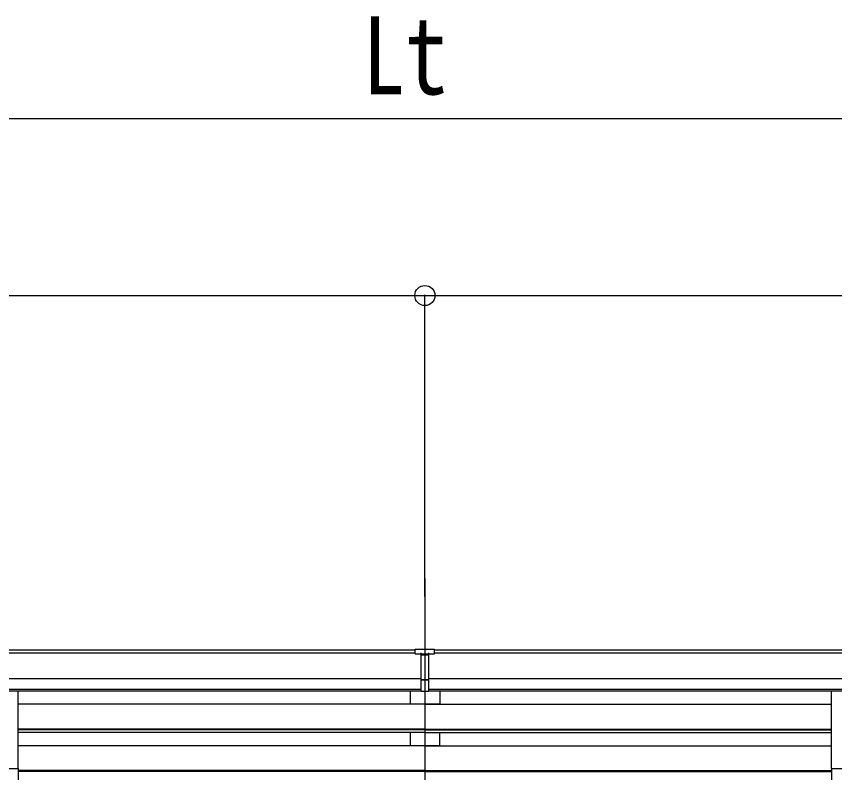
# Model space of a CAD drawing. Units: millimetres, scale not verified. Extents: x -16820 to 16820, y -11880 to 11880.
# Drawn here: x -2791 to -1405, y -3485 to -2205 of the extents above; entities that cross this region are included whole.
import ezdxf
from ezdxf.enums import TextEntityAlignment as Align

# ---------------------------------------------------------------- set-up
doc = ezdxf.new("R2010")
doc.units = ezdxf.units.MM
doc.header["$LTSCALE"] = 40
for name, color, linetype in [('0-3_YKK_12', 2, 'Continuous'), ('0-4_YKK_13', 4, 'Continuous'), ('0-5_YKK_A1', 4, 'Continuous'), ('0-6_YKK_D', 6, 'Continuous')]:
    doc.layers.add(name, color=color, linetype=linetype)
doc.styles.add('ＭＳ ゴシック', font='')
doc.styles.get('ＭＳ ゴシック').set_extended_font_data('MS Gothic')

msp = doc.modelspace()

# ---------------------------------------------------------------- linework, layer by layer
at = {"layer": '0-3_YKK_12'}
msp.add_line((-2099.04, -3156.72), (-2099.04, -3634.24), dxfattribs=at)
at = {"layer": '0-4_YKK_13'}
for p, q in [((-2115.54, -3284.16), (-2115.54, -3276.32)), ((-2092.54, -3347.79), (-2092.54, -3282.51)), ((-2115.54, -3284.16), (-2105.54, -3284.16)), ((-2099.04, -3284.98), (-2105.54, -3284.58)), ((-2105.54, -3286.16), (-2092.54, -3286.16)), ((-2092.54, -3284.64), (-2099.04, -3284.96)), ((-2105.54, -3327.68), (-2099.04, -3327.84)), ((-2099.04, -3327.84), (-2092.54, -3327.68)), ((-2842.54, -3346.76), (-2787.54, -3346.76)), ((-2787.54, -3478.55), (-2787.54, -3346.76)), ((-2105.54, -3346.72), (-2099.04, -3347.12)), ((-2099.04, -3347.12), (-2092.54, -3346.72)), ((-1410.54, -3478.55), (-1410.54, -3346.76)), ((-1410.54, -3346.76), (-1355.54, -3346.76)), ((-2842.54, -3478.55), (-2787.54, -3478.55)), ((-1410.54, -3478.55), (-1355.54, -3478.55))]:
    msp.add_line(p, q, dxfattribs=at)
for points in [[(-2115.54, -3276.32), (-2097.54, -3276.16), (-2082.54, -3276.29)], [(-2092.54, -3347.79), (-2099.04, -3348.18), (-2105.54, -3347.79), (-2105.54, -3282.45)], [(-2092.54, -3284.12), (-2082.54, -3284.03), (-2082.54, -3276.29)], [(-2092.54, -3328.78), (-2095.79, -3328.86), (-2099.04, -3328.94), (-2102.28, -3328.86), (-2105.54, -3328.78)]]:
    msp.add_lwpolyline(points, dxfattribs=at)
msp.add_ellipse((-2074.47, -3286.47), major_axis=(24.57, -1.51), ratio=0.121868, start_param=3.1422238, end_param=3.1491027, dxfattribs=at)
at = {"layer": '0-5_YKK_A1'}
for p, q in [((-2115.54, -3277.73), (-4956.54, -3277.73)), ((-2115.54, -3282.95), (-4956.54, -3282.95)), ((-2092.54, -3282.95), (-2092.54, -3282.95)), ((758.46, -3277.73), (-2082.54, -3277.73)), ((758.46, -3282.95), (-2082.54, -3282.95)), ((-2105.54, -3326.48), (-4956.54, -3326.48)), ((758.46, -3326.48), (-2092.54, -3326.48)), ((-2105.54, -3344.33), (-4956.54, -3344.33)), ((-2105.54, -3347.58), (-2787.54, -3347.58)), ((-2124.04, -3347.68), (-2124.04, -3369.54)), ((758.46, -3344.33), (-2092.54, -3344.33)), ((-1410.54, -3347.58), (-2092.54, -3347.58)), ((-2074.04, -3347.68), (-2074.04, -3369.54)), ((-2099.04, -3369.64), (-2787.54, -3369.64)), ((-2074.04, -3369.54), (-2124.04, -3369.54)), ((-2099.04, -3369.64), (-1410.54, -3369.64)), ((-2099.04, -3411.52), (-2787.54, -3411.52)), ((-2099.04, -3413.01), (-2787.54, -3413.01)), ((-2099.04, -3417.33), (-2787.54, -3417.33)), ((-2124.04, -3417.33), (-2124.04, -3439.65)), ((-2099.04, -3411.52), (-1410.54, -3411.52)), ((-2099.04, -3413.01), (-1410.54, -3413.01)), ((-2099.04, -3417.33), (-1410.54, -3417.33)), ((-2074.04, -3439.65), (-2074.04, -3417.33)), ((-2099.04, -3439.74), (-2787.54, -3439.74)), ((-2074.04, -3439.65), (-2124.04, -3439.65)), ((-2099.04, -3439.74), (-1410.54, -3439.74)), ((-2787.54, -3478.55), (-2787.54, -3681.13)), ((-2099.04, -3481.62), (-2787.54, -3481.62)), ((-2099.04, -3483.12), (-2787.54, -3483.12)), ((-2099.04, -3481.62), (-1410.54, -3481.62)), ((-2099.04, -3483.12), (-1410.54, -3483.12)), ((-1410.54, -3478.55), (-1410.54, -3681.13))]:
    msp.add_line(p, q, dxfattribs=at)
at = {"layer": '0-6_YKK_D'}
for p, q in [((-4783.04, -2377.73), (584.96, -2377.73)), ((-4963.04, -2677.73), (-2099.04, -2677.73)), ((-2099.04, -3187.3), (-2099.04, -2676.73)), ((-2099.04, -3187.3), (-2099.04, -2676.73)), ((-2099.04, -2677.73), (764.96, -2677.73))]:
    msp.add_line(p, q, dxfattribs=at)
msp.add_circle((-2099.04, -2677.73), 17, dxfattribs=at)
msp.add_circle((-2099.04, -2677.73), 17, dxfattribs=at)

# ---------------------------------------------------------------- texts
at = {"layer": '0-6_YKK_D', "style": 'ＭＳ ゴシック', "width": 0.8}
msp.add_text('Lt', height=132, dxfattribs=at).set_placement((-2204.64, -2376.73), align=Align.BOTTOM_LEFT)

doc.saveas('drawing.dxf')
